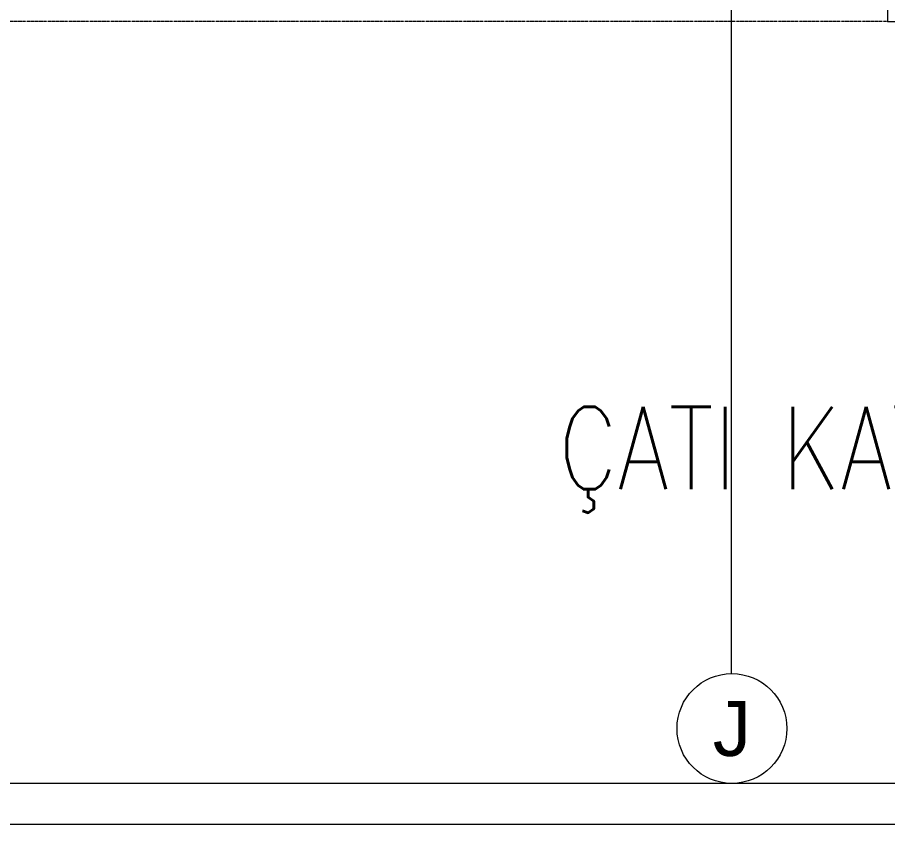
# Model space of a CAD drawing. Extents: x -3709 to 34962, y 0 to 8245.
# Drawn here: x 31358.3 to 31675.3, y 0 to 294 of the extents above; entities that cross this region are included whole.
import ezdxf
from ezdxf.enums import TextEntityAlignment as Align

# ---------------------------------------------------------------- set-up
doc = ezdxf.new("R2010")
doc.units = 0
doc.linetypes.add('DOT2', pattern=[0.125, 0, -0.125])
doc.layers.get('0').update_dxf_attribs({"color": 9, "lineweight": 9})
for name, color, linetype, lineweight in [('06A', 9, 'Continuous', 9), ('20', 9, 'DOT2', 9), ('24', 9, 'Continuous', 9), ('40A', 9, 'Continuous', 9), ('E-YAZI', 7, 'Continuous', 30)]:
    doc.layers.add(name, color=color, linetype=linetype, lineweight=lineweight)
doc.styles.add('Arial', font='arial.ttf', dxfattribs={"height": 2.5})
doc.styles.add('E-YAZI', font='txttw.shx')

# ---------------------------------------------------------------- blocks, each defined once
blk = doc.blocks.new('0_aks')
at = {"linetype": 'Continuous'}
blk.add_circle((0, 0), 2, dxfattribs=at)
at = {"style": 'Arial'}
blk.add_attdef('AKS', text='', height=2, dxfattribs=at).set_placement((0, 0), align=Align.MIDDLE_CENTER)
blk = doc.blocks.new('p-aks_vw')
at = {"layer": '24', "ltscale": 2}
blk.add_lwpolyline([(3240, 40), (3240, -257.5)], dxfattribs=at)
at = {"layer": '24', "xscale": 10, "yscale": 10, "zscale": 10}
blk.add_blockref('0_aks', (3240.29, -277.5), dxfattribs=at).add_auto_attribs({'AKS': 'J'})

msp = doc.modelspace()

# ---------------------------------------------------------------- linework, layer by layer
at = {"layer": '06A'}
msp.add_lwpolyline([(33938.33, 4012.5), (32418.33, 4012.5), (32418.33, 3907.5), (32435.33, 3907.5), (32435.33, 3995.5), (33943.33, 3995.5), (33943.33, 209.5), (32435.33, 209.5), (32435.33, 309.5), (31675.33, 309.5), (31675.33, 292.5), (32418.33, 292.5), (32418.33, 192.5), (33938.33, 192.5)], dxfattribs=at)
at = {"layer": '20'}
msp.add_lwpolyline([(31675.33, 292.5), (30761.53, 292.5)], dxfattribs=at)
at = {"layer": '40A'}
for points in [[(34962.49, 0), (27967.49, 0), (27967.49, 4205), (34962.49, 4205)], [(28047.49, 4190), (34422.55, 4190), (34422.55, 15), (28047.49, 15)]]:
    msp.add_lwpolyline(points, close=True, dxfattribs=at)

# ---------------------------------------------------------------- block references
at = {"layer": '24'}
msp.add_blockref('p-aks_vw', (28378.33, 312.5), dxfattribs=at)

# ---------------------------------------------------------------- texts
at = {"layer": 'E-YAZI', "color": 4, "style": 'E-YAZI', "width": 0.8}
msp.add_text('ÇATI KATI YANGIN MODUL TESISAT PLANI 1/50', height=30, dxfattribs=at).set_placement((31555.41, 122.14))

doc.saveas('drawing.dxf')
